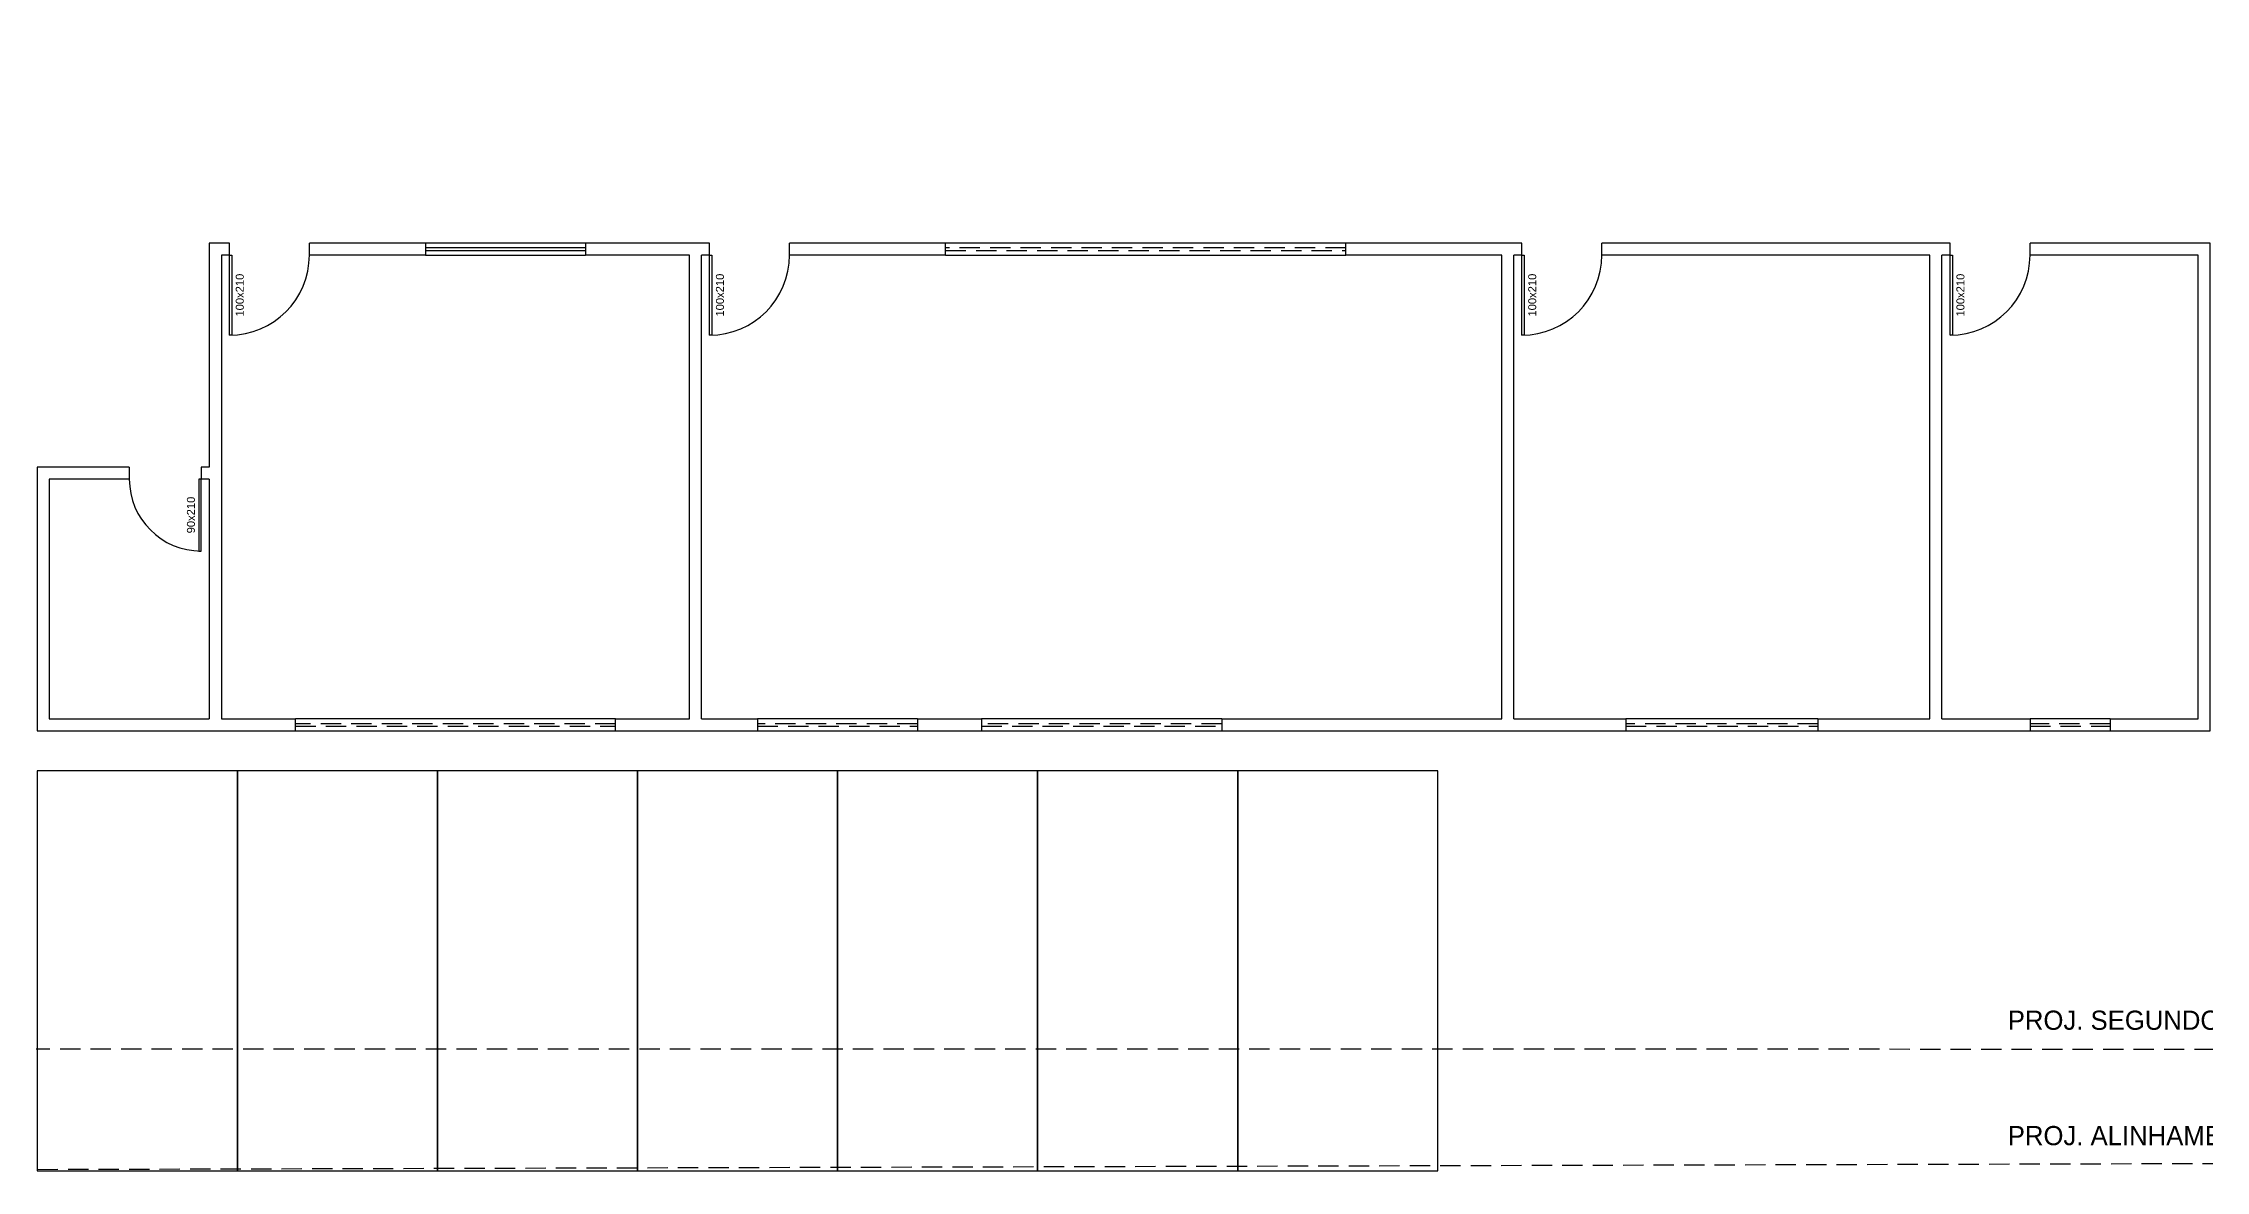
# Model space of a CAD drawing. Header units: centimetres. Extents: x 45464 to 689103, y 12036 to 15025.
# Drawn here: x 684745 to 687447, y 12059 to 13469 of the extents above; entities that cross this region are included whole.
import ezdxf
from ezdxf.enums import TextEntityAlignment as Align

# ---------------------------------------------------------------- set-up
doc = ezdxf.new("R2010")
doc.units = ezdxf.units.CM
doc.header["$LTSCALE"] = 4
doc.linetypes.add('DASHED2', pattern=[9.525, 6.35, -3.175])
for name, color, linetype in [('0.1', 1, 'Continuous'), ('0.2', 2, 'Continuous'), ('0.6', 6, 'Continuous'), ('02-CONT', 2, 'Continuous'), ('C-TEXTO-02', 2, 'Continuous')]:
    doc.layers.add(name, color=color, linetype=linetype)
doc.styles.add('2mm 1-50', font='arial.ttf', dxfattribs={"height": 0.1})
doc.styles.add('Símbolos', font='ERASLGHT.TTF')

# ---------------------------------------------------------------- blocks, each defined once
blk = doc.blocks.new('1_00e-flat-5-flat-1')
at = {"color": 1}
blk.add_arc((-28.4, 52.3), 100, 270, 0, dxfattribs=at)
at = {"layer": '02-CONT'}
blk.add_lwpolyline([(-28.4, 52.3), (-25.4, 52.3), (-25.4, -47.7), (-28.4, -47.7)], close=True, dxfattribs=at)
blk = doc.blocks.new('1_00e-flat-3-flat-1')
at = {"color": 1}
blk.add_arc((-28.4, 52.3), 100, 270, 0, dxfattribs=at)
at = {"layer": '02-CONT'}
blk.add_lwpolyline([(-28.4, 52.3), (-25.4, 52.3), (-25.4, -47.7), (-28.4, -47.7)], close=True, dxfattribs=at)
blk = doc.blocks.new('1_00e-flat-2-flat-1')
at = {"color": 1}
blk.add_arc((-28.4, 52.3), 100, 270, 0, dxfattribs=at)
at = {"layer": '02-CONT'}
blk.add_lwpolyline([(-28.4, 52.3), (-25.4, 52.3), (-25.4, -47.7), (-28.4, -47.7)], close=True, dxfattribs=at)
blk = doc.blocks.new('1_00e-flat-1-flat-1')
at = {"color": 1}
blk.add_arc((-28.4, 52.3), 100, 270, 0, dxfattribs=at)
at = {"layer": '02-CONT'}
blk.add_lwpolyline([(-28.4, 52.3), (-25.4, 52.3), (-25.4, -47.7), (-28.4, -47.7)], close=True, dxfattribs=at)
blk = doc.blocks.new('90d-flat-1-flat-1')
at = {"color": 1}
blk.add_arc((-2, 84), 90, 180, 270, dxfattribs=at)
at = {"layer": '02-CONT'}
blk.add_lwpolyline([(-5, 84), (-5, -6), (-2, -6), (-2, 84)], close=True, dxfattribs=at)

msp = doc.modelspace()

# ---------------------------------------------------------------- linework, layer by layer
at = {"layer": '0.1', "linetype": 'DASHED2'}
for p, q in [((686372.9, 13212.8), (685872.9, 13212.8)), ((685872.9, 13209.8), (686372.9, 13209.8)), ((685460.4, 12617.8), (685060.4, 12617.8)), ((685060.4, 12614.8), (685460.4, 12614.8)), ((685837.9, 12617.8), (685637.9, 12617.8)), ((685637.9, 12614.8), (685837.9, 12614.8)), ((686217.9, 12617.8), (685917.9, 12617.8)), ((685917.9, 12614.8), (686217.9, 12614.8)), ((686962.9, 12617.8), (686722.9, 12617.8)), ((686722.9, 12614.8), (686962.9, 12614.8)), ((687327.9, 12617.8), (687227.9, 12617.8)), ((687227.9, 12614.8), (687327.9, 12614.8)), ((688078.4, 12069.3), (684237.9, 12058.8))]:
    msp.add_line(p, q, dxfattribs=at)
msp.add_lwpolyline([(687992.2, 13906.6), (687992.2, 12210.6), (684237.9, 12210.9)], dxfattribs=at)
at = {"layer": '0.1'}
for points in [[(684737.9, 12058.8), (684987.9, 12058.8), (684987.9, 12558.8), (684737.9, 12558.8)], [(684987.9, 12058.8), (685237.9, 12058.8), (685237.9, 12558.8), (684987.9, 12558.8)], [(685237.9, 12058.8), (685487.9, 12058.8), (685487.9, 12558.8), (685237.9, 12558.8)], [(685487.9, 12058.8), (685737.9, 12058.8), (685737.9, 12558.8), (685487.9, 12558.8)], [(685737.9, 12058.8), (685987.9, 12058.8), (685987.9, 12558.8), (685737.9, 12558.8)], [(685987.9, 12058.8), (686237.9, 12058.8), (686237.9, 12558.8), (685987.9, 12558.8)], [(686237.9, 12058.8), (686487.9, 12058.8), (686487.9, 12558.8), (686237.9, 12558.8)]]:
    msp.add_lwpolyline(points, close=True, dxfattribs=at)
at = {"layer": '0.2'}
for p, q in [((685422.9, 13218.8), (685222.9, 13218.8)), ((685422.9, 13212.8), (685222.9, 13212.8)), ((685222.9, 13209.8), (685422.9, 13209.8)), ((685222.9, 13203.8), (685422.9, 13203.8))]:
    msp.add_line(p, q, dxfattribs=at)
at = {"layer": '0.6'}
for p, q in [((684977.9, 13203.8), (684977.9, 13218.8)), ((685077.9, 13203.8), (685077.9, 13218.8)), ((685222.9, 13218.8), (685222.9, 13203.8)), ((685422.9, 13218.8), (685422.9, 13203.8)), ((685577.9, 13203.8), (685577.9, 13218.8)), ((685677.9, 13203.8), (685677.9, 13218.8)), ((685872.9, 13203.8), (685872.9, 13218.8)), ((686372.9, 13218.8), (685872.9, 13218.8)), ((686372.9, 13203.8), (686372.9, 13218.8)), ((686592.9, 13203.8), (686592.9, 13218.8)), ((686692.9, 13203.8), (686692.9, 13218.8)), ((687127.9, 13203.8), (687127.9, 13218.8)), ((687227.9, 13203.8), (687227.9, 13218.8)), ((685872.9, 13203.8), (686372.9, 13203.8)), ((684852.9, 12938.8), (684852.9, 12923.8)), ((684942.9, 12938.8), (684942.9, 12923.8)), ((685060.4, 12608.8), (685060.4, 12623.8)), ((685460.4, 12623.8), (685060.4, 12623.8)), ((685460.4, 12608.8), (685460.4, 12623.8)), ((685637.9, 12623.8), (685637.9, 12608.8)), ((685837.9, 12623.8), (685637.9, 12623.8)), ((685837.9, 12623.8), (685837.9, 12608.8)), ((685917.9, 12623.8), (685917.9, 12608.8)), ((686217.9, 12623.8), (685917.9, 12623.8)), ((686217.9, 12623.8), (686217.9, 12608.8)), ((686722.9, 12623.8), (686722.9, 12608.8)), ((686962.9, 12623.8), (686722.9, 12623.8)), ((686962.9, 12623.8), (686962.9, 12608.8)), ((687227.9, 12623.8), (687227.9, 12608.8)), ((687327.9, 12623.8), (687227.9, 12623.8)), ((687327.9, 12623.8), (687327.9, 12608.8)), ((685060.4, 12608.8), (685460.4, 12608.8)), ((685637.9, 12608.8), (685837.9, 12608.8)), ((685917.9, 12608.8), (686217.9, 12608.8)), ((686722.9, 12608.8), (686962.9, 12608.8)), ((687227.9, 12608.8), (687327.9, 12608.8))]:
    msp.add_line(p, q, dxfattribs=at)
for points in [[(684977.9, 13218.8), (684952.9, 13218.8), (684952.9, 12938.8)], [(685222.9, 13218.8), (685077.9, 13218.8)], [(685567.9, 13218.8), (685422.9, 13218.8)], [(685577.9, 13218.8), (685552.9, 13218.8)], [(685872.9, 13218.8), (685677.9, 13218.8)], [(686582.9, 13218.8), (686372.9, 13218.8)], [(686592.9, 13218.8), (686567.9, 13218.8)], [(687117.9, 13218.8), (686692.9, 13218.8)], [(687127.9, 13218.8), (687102.9, 13218.8)], [(687327.9, 12608.8), (687452.9, 12608.8), (687452.9, 13218.8), (687227.9, 13218.8)], [(684977.9, 13203.8), (684967.9, 13203.8), (684967.9, 12623.8), (685060.4, 12623.8)], [(685222.9, 13203.8), (685077.9, 13203.8)], [(685460.4, 12623.8), (685552.9, 12623.8), (685552.9, 13203.8), (685422.9, 13203.8)], [(685567.9, 12623.8), (685567.9, 13203.8)], [(685577.9, 13203.8), (685567.9, 13203.8)], [(685872.9, 13203.8), (685677.9, 13203.8)], [(686217.9, 12623.8), (686567.9, 12623.8), (686567.9, 13203.8), (686372.9, 13203.8)], [(686582.9, 12623.8), (686582.9, 13203.8)], [(686592.9, 13203.8), (686582.9, 13203.8)], [(686962.9, 12623.8), (687102.9, 12623.8), (687102.9, 13203.8), (686692.9, 13203.8)], [(687117.9, 12623.8), (687117.9, 13203.8)], [(687127.9, 13203.8), (687117.9, 13203.8)], [(687327.9, 12623.8), (687437.9, 12623.8), (687437.9, 13203.8), (687227.9, 13203.8)], [(684852.9, 12938.8), (684737.9, 12938.8), (684737.9, 12608.8), (684967.9, 12608.8)], [(684852.9, 12923.8), (684752.9, 12923.8), (684752.9, 12623.8), (684952.9, 12623.8)], [(684952.9, 12938.8), (684942.9, 12938.8)], [(684952.9, 12923.8), (684942.9, 12923.8)], [(684952.9, 12923.8), (684952.9, 12623.8)], [(685567.9, 12623.8), (685637.9, 12623.8)], [(685837.9, 12623.8), (685917.9, 12623.8)], [(686582.9, 12623.8), (686722.9, 12623.8)], [(687117.9, 12623.8), (687227.9, 12623.8)], [(684952.9, 12608.8), (685060.4, 12608.8)], [(685460.4, 12608.8), (685567.9, 12608.8)], [(685552.9, 12608.8), (685637.9, 12608.8)], [(685837.9, 12608.8), (685917.9, 12608.8)], [(686217.9, 12608.8), (686582.9, 12608.8)], [(686567.9, 12608.8), (686722.9, 12608.8)], [(686962.9, 12608.8), (687117.9, 12608.8)], [(687102.9, 12608.8), (687227.9, 12608.8)]]:
    msp.add_lwpolyline(points, dxfattribs=at)

# ---------------------------------------------------------------- block references
for name, p in [('1_00e-flat-5-flat-1', (685006.3, 13151.5)), ('1_00e-flat-3-flat-1', (685606.3, 13151.5)), ('1_00e-flat-2-flat-1', (686621.3, 13151.5)), ('1_00e-flat-1-flat-1', (687156.3, 13151.5)), ('90d-flat-1-flat-1', (684944.9, 12839.8))]:
    msp.add_blockref(name, p, dxfattribs=at)

# ---------------------------------------------------------------- texts
at = {"layer": '02-CONT', "style": '2mm 1-50'}
for s, p in [('100x210', (684990.9, 13153.8)), ('100x210', (685590.9, 13153.8)), ('100x210', (686605.9, 13153.8)), ('100x210', (687140.9, 13153.8)), ('90x210', (684929.9, 12878.8))]:
    msp.add_text(s, height=10, rotation=90, dxfattribs=at).set_placement(p, align=Align.MIDDLE_CENTER)

# ---------------------------------------------------------------- next in the draw order: texts
at = {"layer": 'C-TEXTO-02', "char_height": 24, "width": 536.359, "attachment_point": 1, "style": 'Símbolos', "bg_fill": 2}
for s, insert in [('PROJ. SEGUNDO PAV.', (687200.1, 12259.1)), ('PROJ. ALINHAMENTO', (687200.1, 12114.8))]:
    msp.add_mtext(s, dxfattribs=dict(at, insert=insert))

doc.saveas('drawing.dxf')
